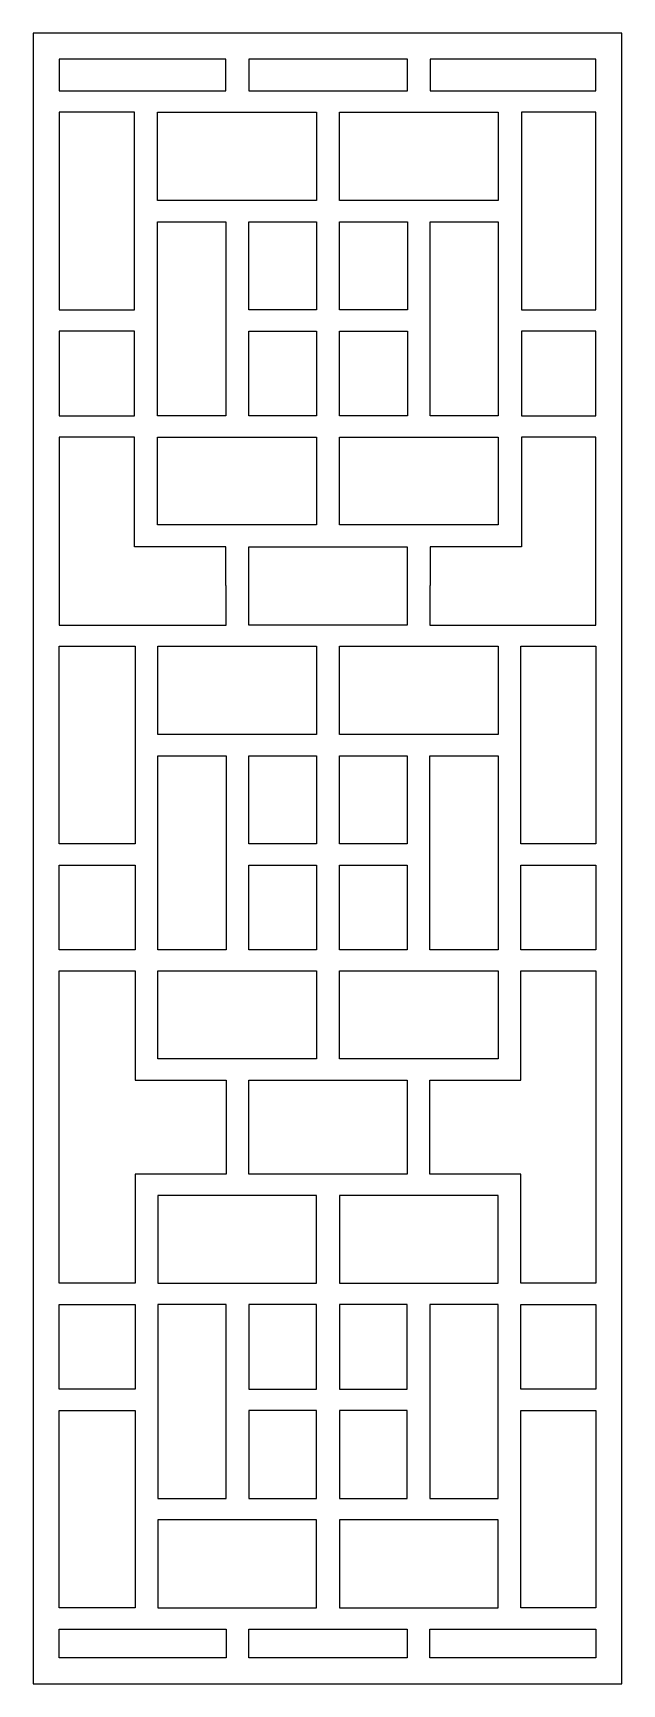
# Model space of a CAD drawing. Header units: centimetres. Extents: x -15.8 to -9.3, y -9 to 9.
import ezdxf

# ---------------------------------------------------------------- set-up
doc = ezdxf.new("R2010")
doc.units = ezdxf.units.CM
doc.header["$MEASUREMENT"] = 0
doc.layers.add('layer 1', color=7, linetype='Continuous')

msp = doc.modelspace()

# ---------------------------------------------------------------- linework, layer by layer
at = {"layer": 'layer 1', "color": 250}
for points, knots in [([(-15.76147, 9.00077), (-15.76147, 9.00077), (-9.33718, 9.00077), (-9.33718, 9.00077), (-9.33718, 9.00077), (-9.33718, 9.00077), (-9.33718, 8.90457), (-9.33718, 8.90457), (-9.33718, 8.90457), (-9.33718, 8.90457), (-9.33718, -8.82319), (-9.33718, -8.82319), (-9.33718, -8.82319), (-9.33718, -8.82319), (-9.33718, -9.00021), (-9.33718, -9.00021), (-9.33718, -9.00021), (-9.33718, -9.00021), (-15.76147, -9.00021), (-15.76147, -9.00021), (-15.76147, -9.00021), (-15.76147, -9.00021), (-15.76147, -8.82319), (-15.76147, -8.82319), (-15.76147, -8.82319), (-15.76147, -8.82319), (-15.76147, 8.90457), (-15.76147, 8.90457), (-15.76147, 8.90457), (-15.76147, 8.90457), (-15.76147, 9.00077), (-15.76147, 9.00077)], [0, 0, 0, 0, 0.11111111, 0.11111111, 0.11111111, 0.11111111, 0.22222222, 0.22222222, 0.22222222, 0.22222222, 0.33333333, 0.33333333, 0.33333333, 0.33333333, 0.44444444, 0.44444444, 0.44444444, 0.44444444, 0.55555556, 0.55555556, 0.55555556, 0.55555556, 0.66666667, 0.66666667, 0.66666667, 0.66666667, 0.77777778, 0.77777778, 0.77777778, 0.77777778, 1, 1, 1, 1]), ([(-13.65749, 8.71722), (-13.65749, 8.71722), (-13.65749, 8.36972), (-13.65749, 8.36972), (-13.65749, 8.36972), (-13.65749, 8.36972), (-15.47792, 8.36972), (-15.47792, 8.36972), (-15.47792, 8.36972), (-15.47792, 8.36972), (-15.47792, 8.71722), (-15.47792, 8.71722), (-15.47792, 8.71722), (-15.47792, 8.71722), (-13.65749, 8.71722), (-13.65749, 8.71722)], [0, 0, 0, 0, 0.2, 0.2, 0.2, 0.2, 0.4, 0.4, 0.4, 0.4, 0.6, 0.6, 0.6, 0.6, 1, 1, 1, 1]), ([(-11.67834, 8.71722), (-11.67834, 8.71722), (-11.67834, 8.36972), (-11.67834, 8.36972), (-11.67834, 8.36972), (-11.67834, 8.36972), (-13.40911, 8.36972), (-13.40911, 8.36972), (-13.40911, 8.36972), (-13.40911, 8.36972), (-13.40911, 8.71722), (-13.40911, 8.71722), (-13.40911, 8.71722), (-13.40911, 8.71722), (-11.67834, 8.71722), (-11.67834, 8.71722)], [0, 0, 0, 0, 0.2, 0.2, 0.2, 0.2, 0.4, 0.4, 0.4, 0.4, 0.6, 0.6, 0.6, 0.6, 1, 1, 1, 1]), ([(-9.62072, 8.36972), (-9.62072, 8.36972), (-11.42995, 8.36972), (-11.42995, 8.36972), (-11.42995, 8.36972), (-11.42995, 8.36972), (-11.42995, 8.71722), (-11.42995, 8.71722), (-11.42995, 8.71722), (-11.42995, 8.71722), (-9.62072, 8.71722), (-9.62072, 8.71722), (-9.62072, 8.71722), (-9.62072, 8.71722), (-9.62072, 8.36972), (-9.62072, 8.36972)], [0, 0, 0, 0, 0.2, 0.2, 0.2, 0.2, 0.4, 0.4, 0.4, 0.4, 0.6, 0.6, 0.6, 0.6, 1, 1, 1, 1]), ([(-15.47792, 8.13821), (-15.47792, 8.13821), (-14.6528, 8.13821), (-14.6528, 8.13821), (-14.6528, 8.13821), (-14.6528, 8.13821), (-14.6528, 5.98241), (-14.6528, 5.98241), (-14.6528, 5.98241), (-14.6528, 5.98241), (-15.47792, 5.98241), (-15.47792, 5.98241), (-15.47792, 5.98241), (-15.47792, 5.98241), (-15.47792, 8.13821), (-15.47792, 8.13821)], [0, 0, 0, 0, 0.2, 0.2, 0.2, 0.2, 0.4, 0.4, 0.4, 0.4, 0.6, 0.6, 0.6, 0.6, 1, 1, 1, 1]), ([(-14.40441, 7.17543), (-14.40441, 7.17543), (-12.66791, 7.17543), (-12.66791, 7.17543), (-12.66791, 7.17543), (-12.66791, 7.17543), (-12.66791, 8.13821), (-12.66791, 8.13821), (-12.66791, 8.13821), (-12.66791, 8.13821), (-14.40441, 8.13821), (-14.40441, 8.13821), (-14.40441, 8.13821), (-14.40441, 8.13821), (-14.40441, 7.17543), (-14.40441, 7.17543)], [0, 0, 0, 0, 0.2, 0.2, 0.2, 0.2, 0.4, 0.4, 0.4, 0.4, 0.6, 0.6, 0.6, 0.6, 1, 1, 1, 1]), ([(-12.41956, 7.17543), (-12.41956, 7.17543), (-10.68781, 7.17543), (-10.68781, 7.17543), (-10.68781, 7.17543), (-10.68781, 7.17543), (-10.68781, 8.13821), (-10.68781, 8.13821), (-10.68781, 8.13821), (-10.68781, 8.13821), (-12.41956, 8.13821), (-12.41956, 8.13821), (-12.41956, 8.13821), (-12.41956, 8.13821), (-12.41956, 7.17543), (-12.41956, 7.17543)], [0, 0, 0, 0, 0.2, 0.2, 0.2, 0.2, 0.4, 0.4, 0.4, 0.4, 0.6, 0.6, 0.6, 0.6, 1, 1, 1, 1]), ([(-9.62072, 5.98241), (-9.62072, 5.98241), (-10.43468, 5.98241), (-10.43468, 5.98241), (-10.43468, 5.98241), (-10.43468, 5.98241), (-10.43468, 8.13821), (-10.43468, 8.13821), (-10.43468, 8.13821), (-10.43468, 8.13821), (-9.62072, 8.13821), (-9.62072, 8.13821), (-9.62072, 8.13821), (-9.62072, 8.13821), (-9.62072, 5.98241), (-9.62072, 5.98241)], [0, 0, 0, 0, 0.2, 0.2, 0.2, 0.2, 0.4, 0.4, 0.4, 0.4, 0.6, 0.6, 0.6, 0.6, 1, 1, 1, 1]), ([(-13.65749, 6.94388), (-13.65749, 6.94388), (-14.40441, 6.94388), (-14.40441, 6.94388), (-14.40441, 6.94388), (-14.40441, 6.94388), (-14.40441, 4.82733), (-14.40441, 4.82733), (-14.40441, 4.82733), (-14.40441, 4.82733), (-13.65749, 4.82733), (-13.65749, 4.82733), (-13.65749, 4.82733), (-13.65749, 4.82733), (-13.65749, 6.94388), (-13.65749, 6.94388)], [0, 0, 0, 0, 0.2, 0.2, 0.2, 0.2, 0.4, 0.4, 0.4, 0.4, 0.6, 0.6, 0.6, 0.6, 1, 1, 1, 1]), ([(-12.66791, 6.94388), (-12.66791, 6.94388), (-13.40911, 6.94388), (-13.40911, 6.94388), (-13.40911, 6.94388), (-13.40911, 6.94388), (-13.40911, 5.98241), (-13.40911, 5.98241), (-13.40911, 5.98241), (-13.40911, 5.98241), (-12.66791, 5.98241), (-12.66791, 5.98241), (-12.66791, 5.98241), (-12.66791, 5.98241), (-12.66791, 6.94388), (-12.66791, 6.94388)], [0, 0, 0, 0, 0.2, 0.2, 0.2, 0.2, 0.4, 0.4, 0.4, 0.4, 0.6, 0.6, 0.6, 0.6, 1, 1, 1, 1]), ([(-11.67834, 6.94388), (-11.67834, 6.94388), (-12.41956, 6.94388), (-12.41956, 6.94388), (-12.41956, 6.94388), (-12.41956, 6.94388), (-12.41956, 5.98241), (-12.41956, 5.98241), (-12.41956, 5.98241), (-12.41956, 5.98241), (-11.67834, 5.98241), (-11.67834, 5.98241), (-11.67834, 5.98241), (-11.67834, 5.98241), (-11.67834, 6.94388), (-11.67834, 6.94388)], [0, 0, 0, 0, 0.2, 0.2, 0.2, 0.2, 0.4, 0.4, 0.4, 0.4, 0.6, 0.6, 0.6, 0.6, 1, 1, 1, 1]), ([(-10.68781, 6.94388), (-10.68781, 6.94388), (-11.42995, 6.94388), (-11.42995, 6.94388), (-11.42995, 6.94388), (-11.42995, 6.94388), (-11.42995, 4.82733), (-11.42995, 4.82733), (-11.42995, 4.82733), (-11.42995, 4.82733), (-10.68781, 4.82733), (-10.68781, 4.82733), (-10.68781, 4.82733), (-10.68781, 4.82733), (-10.68781, 6.94388), (-10.68781, 6.94388)], [0, 0, 0, 0, 0.2, 0.2, 0.2, 0.2, 0.4, 0.4, 0.4, 0.4, 0.6, 0.6, 0.6, 0.6, 1, 1, 1, 1]), ([(-15.47792, 5.7509), (-15.47792, 5.7509), (-14.6528, 5.7509), (-14.6528, 5.7509), (-14.6528, 5.7509), (-14.6528, 5.7509), (-14.6528, 4.82733), (-14.6528, 4.82733), (-14.6528, 4.82733), (-14.6528, 4.82733), (-15.47792, 4.82733), (-15.47792, 4.82733), (-15.47792, 4.82733), (-15.47792, 4.82733), (-15.47792, 5.7509), (-15.47792, 5.7509)], [0, 0, 0, 0, 0.2, 0.2, 0.2, 0.2, 0.4, 0.4, 0.4, 0.4, 0.6, 0.6, 0.6, 0.6, 1, 1, 1, 1]), ([(-12.66791, 5.7509), (-12.66791, 5.7509), (-13.40911, 5.7509), (-13.40911, 5.7509), (-13.40911, 5.7509), (-13.40911, 5.7509), (-13.40911, 4.82733), (-13.40911, 4.82733), (-13.40911, 4.82733), (-13.40911, 4.82733), (-12.66791, 4.82733), (-12.66791, 4.82733), (-12.66791, 4.82733), (-12.66791, 4.82733), (-12.66791, 5.7509), (-12.66791, 5.7509)], [0, 0, 0, 0, 0.2, 0.2, 0.2, 0.2, 0.4, 0.4, 0.4, 0.4, 0.6, 0.6, 0.6, 0.6, 1, 1, 1, 1]), ([(-11.67834, 5.7509), (-11.67834, 5.7509), (-12.41956, 5.7509), (-12.41956, 5.7509), (-12.41956, 5.7509), (-12.41956, 5.7509), (-12.41956, 4.82733), (-12.41956, 4.82733), (-12.41956, 4.82733), (-12.41956, 4.82733), (-11.67834, 4.82733), (-11.67834, 4.82733), (-11.67834, 4.82733), (-11.67834, 4.82733), (-11.67834, 5.7509), (-11.67834, 5.7509)], [0, 0, 0, 0, 0.2, 0.2, 0.2, 0.2, 0.4, 0.4, 0.4, 0.4, 0.6, 0.6, 0.6, 0.6, 1, 1, 1, 1]), ([(-9.62072, 4.82733), (-9.62072, 4.82733), (-10.43468, 4.82733), (-10.43468, 4.82733), (-10.43468, 4.82733), (-10.43468, 4.82733), (-10.43468, 5.7509), (-10.43468, 5.7509), (-10.43468, 5.7509), (-10.43468, 5.7509), (-9.62072, 5.7509), (-9.62072, 5.7509), (-9.62072, 5.7509), (-9.62072, 5.7509), (-9.62072, 4.82733), (-9.62072, 4.82733)], [0, 0, 0, 0, 0.2, 0.2, 0.2, 0.2, 0.4, 0.4, 0.4, 0.4, 0.6, 0.6, 0.6, 0.6, 1, 1, 1, 1]), ([(-15.47792, 4.59578), (-15.47792, 4.59578), (-14.6528, 4.59578), (-14.6528, 4.59578), (-14.6528, 4.59578), (-14.6528, 4.59578), (-14.6528, 3.39944), (-14.6528, 3.39944), (-14.6528, 3.39944), (-14.3334, 3.39944), (-13.98654, 3.39944), (-13.65749, 3.39944), (-13.65749, 3.39944), (-13.65749, 3.39944), (-13.65749, 2.97752), (-13.65749, 2.97752), (-13.65749, 2.97752), (-13.65749, 2.97752), (-13.65417, 2.97752), (-13.65417, 2.97752), (-13.65417, 2.97752), (-13.65417, 2.97752), (-13.65417, 2.5456), (-13.65417, 2.5456), (-13.65417, 2.5456), (-13.65417, 2.5456), (-15.47792, 2.5456), (-15.47792, 2.5456), (-15.47792, 2.5456), (-15.47792, 2.5456), (-15.47792, 4.59578), (-15.47792, 4.59578)], [0, 0, 0, 0, 0.11111111, 0.11111111, 0.11111111, 0.11111111, 0.22222222, 0.22222222, 0.22222222, 0.22222222, 0.33333333, 0.33333333, 0.33333333, 0.33333333, 0.44444444, 0.44444444, 0.44444444, 0.44444444, 0.55555556, 0.55555556, 0.55555556, 0.55555556, 0.66666667, 0.66666667, 0.66666667, 0.66666667, 0.77777778, 0.77777778, 0.77777778, 0.77777778, 1, 1, 1, 1]), ([(-12.66791, 3.63657), (-12.66791, 3.63657), (-12.66791, 4.59578), (-12.66791, 4.59578), (-12.66791, 4.59578), (-12.66791, 4.59578), (-14.40441, 4.59578), (-14.40441, 4.59578), (-14.40441, 4.59578), (-14.40441, 4.59578), (-14.40441, 3.63657), (-14.40441, 3.63657), (-14.40441, 3.63657), (-14.40441, 3.63657), (-12.66791, 3.63657), (-12.66791, 3.63657)], [0, 0, 0, 0, 0.2, 0.2, 0.2, 0.2, 0.4, 0.4, 0.4, 0.4, 0.6, 0.6, 0.6, 0.6, 1, 1, 1, 1]), ([(-10.68781, 4.59578), (-10.68781, 4.59578), (-12.41956, 4.59578), (-12.41956, 4.59578), (-12.41956, 4.59578), (-12.41956, 4.59578), (-12.41956, 3.63657), (-12.41956, 3.63657), (-12.41956, 3.63657), (-12.41956, 3.63657), (-10.68781, 3.63657), (-10.68781, 3.63657), (-10.68781, 3.63657), (-10.68781, 3.63657), (-10.68781, 4.59578), (-10.68781, 4.59578)], [0, 0, 0, 0, 0.2, 0.2, 0.2, 0.2, 0.4, 0.4, 0.4, 0.4, 0.6, 0.6, 0.6, 0.6, 1, 1, 1, 1]), ([(-11.43331, 2.97752), (-11.43331, 2.97752), (-11.42995, 2.97752), (-11.42995, 2.97752), (-11.42995, 2.97752), (-11.42995, 2.97752), (-11.42995, 3.39944), (-11.42995, 3.39944), (-11.42995, 3.39944), (-11.0998, 3.39944), (-10.75545, 3.39944), (-10.43468, 3.39944), (-10.43468, 3.39944), (-10.43468, 3.39944), (-10.43468, 4.59578), (-10.43468, 4.59578), (-10.43468, 4.59578), (-10.43468, 4.59578), (-9.62072, 4.59578), (-9.62072, 4.59578), (-9.62072, 4.59578), (-9.62072, 4.59578), (-9.62072, 2.5456), (-9.62072, 2.5456), (-9.62072, 2.5456), (-9.62072, 2.5456), (-11.43331, 2.5456), (-11.43331, 2.5456), (-11.43331, 2.5456), (-11.43331, 2.5456), (-11.43331, 2.97752), (-11.43331, 2.97752)], [0, 0, 0, 0, 0.11111111, 0.11111111, 0.11111111, 0.11111111, 0.22222222, 0.22222222, 0.22222222, 0.22222222, 0.33333333, 0.33333333, 0.33333333, 0.33333333, 0.44444444, 0.44444444, 0.44444444, 0.44444444, 0.55555556, 0.55555556, 0.55555556, 0.55555556, 0.66666667, 0.66666667, 0.66666667, 0.66666667, 0.77777778, 0.77777778, 0.77777778, 0.77777778, 1, 1, 1, 1]), ([(-11.68117, 3.39944), (-11.68117, 3.39944), (-13.40631, 3.39944), (-13.40631, 3.39944), (-13.40631, 3.39944), (-13.40631, 3.39944), (-13.40631, 2.5456), (-13.40631, 2.5456), (-13.40631, 2.5456), (-13.40631, 2.5456), (-11.68117, 2.5456), (-11.68117, 2.5456), (-11.68117, 2.5456), (-11.68117, 2.5456), (-11.68117, 3.39944), (-11.68117, 3.39944)], [0, 0, 0, 0, 0.2, 0.2, 0.2, 0.2, 0.4, 0.4, 0.4, 0.4, 0.6, 0.6, 0.6, 0.6, 1, 1, 1, 1]), ([(-15.47792, 0.15967), (-15.47792, 0.15967), (-14.64639, 0.15967), (-14.64639, 0.15967), (-14.64639, 0.15967), (-14.64639, 0.15967), (-14.64639, 2.31414), (-14.64639, 2.31414), (-14.64639, 2.31414), (-14.64639, 2.31414), (-15.47792, 2.31414), (-15.47792, 2.31414), (-15.47792, 2.31414), (-15.47792, 2.31414), (-15.47792, 0.15967), (-15.47792, 0.15967)], [0, 0, 0, 0, 0.2, 0.2, 0.2, 0.2, 0.4, 0.4, 0.4, 0.4, 0.6, 0.6, 0.6, 0.6, 1, 1, 1, 1]), ([(-14.39852, 1.35198), (-14.39852, 1.35198), (-12.66767, 1.35198), (-12.66767, 1.35198), (-12.66767, 1.35198), (-12.66767, 1.35198), (-12.66767, 2.31414), (-12.66767, 2.31414), (-12.66767, 2.31414), (-12.66767, 2.31414), (-14.39852, 2.31414), (-14.39852, 2.31414), (-14.39852, 2.31414), (-14.39852, 2.31414), (-14.39852, 1.35198), (-14.39852, 1.35198)], [0, 0, 0, 0, 0.2, 0.2, 0.2, 0.2, 0.4, 0.4, 0.4, 0.4, 0.6, 0.6, 0.6, 0.6, 1, 1, 1, 1]), ([(-12.41984, 1.35198), (-12.41984, 1.35198), (-10.68899, 1.35198), (-10.68899, 1.35198), (-10.68899, 1.35198), (-10.68899, 1.35198), (-10.68899, 2.31414), (-10.68899, 2.31414), (-10.68899, 2.31414), (-10.68899, 2.31414), (-12.41984, 2.31414), (-12.41984, 2.31414), (-12.41984, 2.31414), (-12.41984, 2.31414), (-12.41984, 1.35198), (-12.41984, 1.35198)], [0, 0, 0, 0, 0.2, 0.2, 0.2, 0.2, 0.4, 0.4, 0.4, 0.4, 0.6, 0.6, 0.6, 0.6, 1, 1, 1, 1]), ([(-9.62072, 2.31414), (-9.62072, 2.31414), (-10.44113, 2.31414), (-10.44113, 2.31414), (-10.44113, 2.31414), (-10.44113, 2.31414), (-10.44113, 0.15967), (-10.44113, 0.15967), (-10.44113, 0.15967), (-10.44113, 0.15967), (-9.62072, 0.15967), (-9.62072, 0.15967), (-9.62072, 0.15967), (-9.62072, 0.15967), (-9.62072, 2.31414), (-9.62072, 2.31414)], [0, 0, 0, 0, 0.2, 0.2, 0.2, 0.2, 0.4, 0.4, 0.4, 0.4, 0.6, 0.6, 0.6, 0.6, 1, 1, 1, 1]), ([(-13.65417, 1.12052), (-13.65417, 1.12052), (-14.39852, 1.12052), (-14.39852, 1.12052), (-14.39852, 1.12052), (-14.39852, 1.12052), (-14.39852, -0.9947), (-14.39852, -0.9947), (-14.39852, -0.9947), (-14.39852, -0.9947), (-13.65417, -0.9947), (-13.65417, -0.9947), (-13.65417, -0.9947), (-13.65417, -0.9947), (-13.65417, 1.12052), (-13.65417, 1.12052)], [0, 0, 0, 0, 0.2, 0.2, 0.2, 0.2, 0.4, 0.4, 0.4, 0.4, 0.6, 0.6, 0.6, 0.6, 1, 1, 1, 1]), ([(-12.66767, 1.12052), (-12.66767, 1.12052), (-13.40631, 1.12052), (-13.40631, 1.12052), (-13.40631, 1.12052), (-13.40631, 1.12052), (-13.40631, 0.15967), (-13.40631, 0.15967), (-13.40631, 0.15967), (-13.40631, 0.15967), (-12.66767, 0.15967), (-12.66767, 0.15967), (-12.66767, 0.15967), (-12.66767, 0.15967), (-12.66767, 1.12052), (-12.66767, 1.12052)], [0, 0, 0, 0, 0.2, 0.2, 0.2, 0.2, 0.4, 0.4, 0.4, 0.4, 0.6, 0.6, 0.6, 0.6, 1, 1, 1, 1]), ([(-11.68117, 1.12052), (-11.68117, 1.12052), (-12.41984, 1.12052), (-12.41984, 1.12052), (-12.41984, 1.12052), (-12.41984, 1.12052), (-12.41984, 0.15967), (-12.41984, 0.15967), (-12.41984, 0.15967), (-12.41984, 0.15967), (-11.68117, 0.15967), (-11.68117, 0.15967), (-11.68117, 0.15967), (-11.68117, 0.15967), (-11.68117, 1.12052), (-11.68117, 1.12052)], [0, 0, 0, 0, 0.2, 0.2, 0.2, 0.2, 0.4, 0.4, 0.4, 0.4, 0.6, 0.6, 0.6, 0.6, 1, 1, 1, 1]), ([(-10.68899, 1.12052), (-10.68899, 1.12052), (-11.43331, 1.12052), (-11.43331, 1.12052), (-11.43331, 1.12052), (-11.43331, 1.12052), (-11.43331, -0.9947), (-11.43331, -0.9947), (-11.43331, -0.9947), (-11.43331, -0.9947), (-10.68899, -0.9947), (-10.68899, -0.9947), (-10.68899, -0.9947), (-10.68899, -0.9947), (-10.68899, 1.12052), (-10.68899, 1.12052)], [0, 0, 0, 0, 0.2, 0.2, 0.2, 0.2, 0.4, 0.4, 0.4, 0.4, 0.6, 0.6, 0.6, 0.6, 1, 1, 1, 1]), ([(-15.47792, -0.9947), (-15.47792, -0.9947), (-14.64639, -0.9947), (-14.64639, -0.9947), (-14.64639, -0.9947), (-14.64639, -0.9947), (-14.64639, -0.07176), (-14.64639, -0.07176), (-14.64639, -0.07176), (-14.64639, -0.07176), (-15.47792, -0.07176), (-15.47792, -0.07176), (-15.47792, -0.07176), (-15.47792, -0.07176), (-15.47792, -0.9947), (-15.47792, -0.9947)], [0, 0, 0, 0, 0.2, 0.2, 0.2, 0.2, 0.4, 0.4, 0.4, 0.4, 0.6, 0.6, 0.6, 0.6, 1, 1, 1, 1]), ([(-12.66767, -0.07176), (-12.66767, -0.07176), (-13.40631, -0.07176), (-13.40631, -0.07176), (-13.40631, -0.07176), (-13.40631, -0.07176), (-13.40631, -0.9947), (-13.40631, -0.9947), (-13.40631, -0.9947), (-13.40631, -0.9947), (-12.66767, -0.9947), (-12.66767, -0.9947), (-12.66767, -0.9947), (-12.66767, -0.9947), (-12.66767, -0.07176), (-12.66767, -0.07176)], [0, 0, 0, 0, 0.2, 0.2, 0.2, 0.2, 0.4, 0.4, 0.4, 0.4, 0.6, 0.6, 0.6, 0.6, 1, 1, 1, 1]), ([(-11.68117, -0.07176), (-11.68117, -0.07176), (-12.41984, -0.07176), (-12.41984, -0.07176), (-12.41984, -0.07176), (-12.41984, -0.07176), (-12.41984, -0.9947), (-12.41984, -0.9947), (-12.41984, -0.9947), (-12.41984, -0.9947), (-11.68117, -0.9947), (-11.68117, -0.9947), (-11.68117, -0.9947), (-11.68117, -0.9947), (-11.68117, -0.07176), (-11.68117, -0.07176)], [0, 0, 0, 0, 0.2, 0.2, 0.2, 0.2, 0.4, 0.4, 0.4, 0.4, 0.6, 0.6, 0.6, 0.6, 1, 1, 1, 1]), ([(-9.62072, -0.07176), (-9.62072, -0.07176), (-10.44113, -0.07176), (-10.44113, -0.07176), (-10.44113, -0.07176), (-10.44113, -0.07176), (-10.44113, -0.9947), (-10.44113, -0.9947), (-10.44113, -0.9947), (-10.44113, -0.9947), (-9.62072, -0.9947), (-9.62072, -0.9947), (-9.62072, -0.9947), (-9.62072, -0.9947), (-9.62072, -0.07176), (-9.62072, -0.07176)], [0, 0, 0, 0, 0.2, 0.2, 0.2, 0.2, 0.4, 0.4, 0.4, 0.4, 0.6, 0.6, 0.6, 0.6, 1, 1, 1, 1]), ([(-15.47792, -4.63112), (-15.47792, -4.63112), (-14.64639, -4.63112), (-14.64639, -4.63112), (-14.64639, -4.63112), (-14.64639, -4.63112), (-14.64639, -3.44106), (-14.64639, -3.44106), (-14.64639, -3.44106), (-14.64639, -3.44106), (-14.48735, -3.44106), (-14.48735, -3.44106), (-14.48735, -3.44106), (-14.48735, -3.44106), (-14.39852, -3.44106), (-14.39852, -3.44106), (-14.39852, -3.44106), (-14.39852, -3.44106), (-13.65417, -3.44106), (-13.65417, -3.44106), (-13.65417, -3.44106), (-13.65417, -3.44106), (-13.65417, -2.41621), (-13.65417, -2.41621), (-13.65417, -2.41621), (-13.65417, -2.41621), (-14.39852, -2.41621), (-14.39852, -2.41621), (-14.39852, -2.41621), (-14.39852, -2.41621), (-14.48735, -2.41621), (-14.48735, -2.41621), (-14.48735, -2.41621), (-14.48735, -2.41621), (-14.64639, -2.41621), (-14.64639, -2.41621), (-14.64639, -2.41621), (-14.64639, -2.41621), (-14.64639, -1.22616), (-14.64639, -1.22616), (-14.64639, -1.22616), (-14.64639, -1.22616), (-15.47792, -1.22616), (-15.47792, -1.22616), (-15.47792, -1.22616), (-15.47792, -1.22616), (-15.47792, -4.63112), (-15.47792, -4.63112)], [0, 0, 0, 0, 0.07692308, 0.07692308, 0.07692308, 0.07692308, 0.15384615, 0.15384615, 0.15384615, 0.15384615, 0.23076923, 0.23076923, 0.23076923, 0.23076923, 0.30769231, 0.30769231, 0.30769231, 0.30769231, 0.38461538, 0.38461538, 0.38461538, 0.38461538, 0.46153846, 0.46153846, 0.46153846, 0.46153846, 0.53846154, 0.53846154, 0.53846154, 0.53846154, 0.61538462, 0.61538462, 0.61538462, 0.61538462, 0.69230769, 0.69230769, 0.69230769, 0.69230769, 0.76923077, 0.76923077, 0.76923077, 0.76923077, 0.84615385, 0.84615385, 0.84615385, 0.84615385, 1, 1, 1, 1]), ([(-12.66767, -2.18475), (-12.66767, -2.18475), (-12.66767, -1.22616), (-12.66767, -1.22616), (-12.66767, -1.22616), (-12.66767, -1.22616), (-14.39852, -1.22616), (-14.39852, -1.22616), (-14.39852, -1.22616), (-14.39852, -1.22616), (-14.39852, -2.18475), (-14.39852, -2.18475), (-14.39852, -2.18475), (-14.39852, -2.18475), (-12.66767, -2.18475), (-12.66767, -2.18475)], [0, 0, 0, 0, 0.2, 0.2, 0.2, 0.2, 0.4, 0.4, 0.4, 0.4, 0.6, 0.6, 0.6, 0.6, 1, 1, 1, 1]), ([(-10.68899, -2.18475), (-10.68899, -2.18475), (-10.68899, -1.22616), (-10.68899, -1.22616), (-10.68899, -1.22616), (-10.68899, -1.22616), (-12.41984, -1.22616), (-12.41984, -1.22616), (-12.41984, -1.22616), (-12.41984, -1.22616), (-12.41984, -2.18475), (-12.41984, -2.18475), (-12.41984, -2.18475), (-12.41984, -2.18475), (-10.68899, -2.18475), (-10.68899, -2.18475)], [0, 0, 0, 0, 0.2, 0.2, 0.2, 0.2, 0.4, 0.4, 0.4, 0.4, 0.6, 0.6, 0.6, 0.6, 1, 1, 1, 1]), ([(-9.62072, -1.22616), (-9.62072, -1.22616), (-10.44113, -1.22616), (-10.44113, -1.22616), (-10.44113, -1.22616), (-10.44113, -1.22616), (-10.44113, -2.41621), (-10.44113, -2.41621), (-10.44113, -2.41621), (-10.44113, -2.41621), (-10.47769, -2.41621), (-10.47769, -2.41621), (-10.47769, -2.41621), (-10.47769, -2.41621), (-10.68899, -2.41621), (-10.68899, -2.41621), (-10.68899, -2.41621), (-10.68899, -2.41621), (-11.43331, -2.41621), (-11.43331, -2.41621), (-11.43331, -2.41621), (-11.43331, -2.41621), (-11.43331, -3.44106), (-11.43331, -3.44106), (-11.43331, -3.44106), (-11.43331, -3.44106), (-10.68899, -3.44106), (-10.68899, -3.44106), (-10.68899, -3.44106), (-10.68899, -3.44106), (-10.47769, -3.44106), (-10.47769, -3.44106), (-10.47769, -3.44106), (-10.47769, -3.44106), (-10.44113, -3.44106), (-10.44113, -3.44106), (-10.44113, -3.44106), (-10.44113, -3.44106), (-10.44113, -4.63112), (-10.44113, -4.63112), (-10.44113, -4.63112), (-10.44113, -4.63112), (-9.62072, -4.63112), (-9.62072, -4.63112), (-9.62072, -4.63112), (-9.62072, -4.63112), (-9.62072, -1.22616), (-9.62072, -1.22616)], [0, 0, 0, 0, 0.07692308, 0.07692308, 0.07692308, 0.07692308, 0.15384615, 0.15384615, 0.15384615, 0.15384615, 0.23076923, 0.23076923, 0.23076923, 0.23076923, 0.30769231, 0.30769231, 0.30769231, 0.30769231, 0.38461538, 0.38461538, 0.38461538, 0.38461538, 0.46153846, 0.46153846, 0.46153846, 0.46153846, 0.53846154, 0.53846154, 0.53846154, 0.53846154, 0.61538462, 0.61538462, 0.61538462, 0.61538462, 0.69230769, 0.69230769, 0.69230769, 0.69230769, 0.76923077, 0.76923077, 0.76923077, 0.76923077, 0.84615385, 0.84615385, 0.84615385, 0.84615385, 1, 1, 1, 1]), ([(-11.68117, -3.44106), (-11.68117, -3.44106), (-11.68117, -2.41621), (-11.68117, -2.41621), (-11.68117, -2.41621), (-11.68117, -2.41621), (-12.41984, -2.41621), (-12.41984, -2.41621), (-12.41984, -2.41621), (-12.41984, -2.41621), (-12.66767, -2.41621), (-12.66767, -2.41621), (-12.66767, -2.41621), (-12.66767, -2.41621), (-13.40631, -2.41621), (-13.40631, -2.41621), (-13.40631, -2.41621), (-13.40631, -2.41621), (-13.40631, -3.44106), (-13.40631, -3.44106), (-13.40631, -3.44106), (-13.40631, -3.44106), (-12.66767, -3.44106), (-12.66767, -3.44106), (-12.66767, -3.44106), (-12.66767, -3.44106), (-12.41984, -3.44106), (-12.41984, -3.44106), (-12.41984, -3.44106), (-12.41984, -3.44106), (-11.68117, -3.44106), (-11.68117, -3.44106)], [0, 0, 0, 0, 0.11111111, 0.11111111, 0.11111111, 0.11111111, 0.22222222, 0.22222222, 0.22222222, 0.22222222, 0.33333333, 0.33333333, 0.33333333, 0.33333333, 0.44444444, 0.44444444, 0.44444444, 0.44444444, 0.55555556, 0.55555556, 0.55555556, 0.55555556, 0.66666667, 0.66666667, 0.66666667, 0.66666667, 0.77777778, 0.77777778, 0.77777778, 0.77777778, 1, 1, 1, 1]), ([(-12.66767, -3.67252), (-12.66767, -3.67252), (-12.66767, -4.63112), (-12.66767, -4.63112), (-12.66767, -4.63112), (-12.66767, -4.63112), (-14.39852, -4.63112), (-14.39852, -4.63112), (-14.39852, -4.63112), (-14.39852, -4.63112), (-14.39852, -3.67252), (-14.39852, -3.67252), (-14.39852, -3.67252), (-14.39852, -3.67252), (-12.66767, -3.67252), (-12.66767, -3.67252)], [0, 0, 0, 0, 0.2, 0.2, 0.2, 0.2, 0.4, 0.4, 0.4, 0.4, 0.6, 0.6, 0.6, 0.6, 1, 1, 1, 1]), ([(-10.68899, -3.67252), (-10.68899, -3.67252), (-10.68899, -4.63112), (-10.68899, -4.63112), (-10.68899, -4.63112), (-10.68899, -4.63112), (-12.41984, -4.63112), (-12.41984, -4.63112), (-12.41984, -4.63112), (-12.41984, -4.63112), (-12.41984, -3.67252), (-12.41984, -3.67252), (-12.41984, -3.67252), (-12.41984, -3.67252), (-10.68899, -3.67252), (-10.68899, -3.67252)], [0, 0, 0, 0, 0.2, 0.2, 0.2, 0.2, 0.4, 0.4, 0.4, 0.4, 0.6, 0.6, 0.6, 0.6, 1, 1, 1, 1]), ([(-15.47792, -5.78555), (-15.47792, -5.78555), (-14.64639, -5.78555), (-14.64639, -5.78555), (-14.64639, -5.78555), (-14.64639, -5.78555), (-14.64639, -4.86258), (-14.64639, -4.86258), (-14.64639, -4.86258), (-14.64639, -4.86258), (-15.47792, -4.86258), (-15.47792, -4.86258), (-15.47792, -4.86258), (-15.47792, -4.86258), (-15.47792, -5.78555), (-15.47792, -5.78555)], [0, 0, 0, 0, 0.2, 0.2, 0.2, 0.2, 0.4, 0.4, 0.4, 0.4, 0.6, 0.6, 0.6, 0.6, 1, 1, 1, 1]), ([(-13.65417, -6.97783), (-13.65417, -6.97783), (-14.39852, -6.97783), (-14.39852, -6.97783), (-14.39852, -6.97783), (-14.39852, -6.97783), (-14.39852, -4.86258), (-14.39852, -4.86258), (-14.39852, -4.86258), (-14.39852, -4.86258), (-13.65417, -4.86258), (-13.65417, -4.86258), (-13.65417, -4.86258), (-13.65417, -4.86258), (-13.65417, -6.97783), (-13.65417, -6.97783)], [0, 0, 0, 0, 0.2, 0.2, 0.2, 0.2, 0.4, 0.4, 0.4, 0.4, 0.6, 0.6, 0.6, 0.6, 1, 1, 1, 1]), ([(-12.66767, -5.78555), (-12.66767, -5.78555), (-13.40631, -5.78555), (-13.40631, -5.78555), (-13.40631, -5.78555), (-13.40631, -5.78555), (-13.40631, -4.86258), (-13.40631, -4.86258), (-13.40631, -4.86258), (-13.40631, -4.86258), (-12.66767, -4.86258), (-12.66767, -4.86258), (-12.66767, -4.86258), (-12.66767, -4.86258), (-12.66767, -5.78555), (-12.66767, -5.78555)], [0, 0, 0, 0, 0.2, 0.2, 0.2, 0.2, 0.4, 0.4, 0.4, 0.4, 0.6, 0.6, 0.6, 0.6, 1, 1, 1, 1]), ([(-11.68117, -5.78555), (-11.68117, -5.78555), (-12.41984, -5.78555), (-12.41984, -5.78555), (-12.41984, -5.78555), (-12.41984, -5.78555), (-12.41984, -4.86258), (-12.41984, -4.86258), (-12.41984, -4.86258), (-12.41984, -4.86258), (-11.68117, -4.86258), (-11.68117, -4.86258), (-11.68117, -4.86258), (-11.68117, -4.86258), (-11.68117, -5.78555), (-11.68117, -5.78555)], [0, 0, 0, 0, 0.2, 0.2, 0.2, 0.2, 0.4, 0.4, 0.4, 0.4, 0.6, 0.6, 0.6, 0.6, 1, 1, 1, 1]), ([(-10.68899, -6.97783), (-10.68899, -6.97783), (-11.43331, -6.97783), (-11.43331, -6.97783), (-11.43331, -6.97783), (-11.43331, -6.97783), (-11.43331, -4.86258), (-11.43331, -4.86258), (-11.43331, -4.86258), (-11.43331, -4.86258), (-10.68899, -4.86258), (-10.68899, -4.86258), (-10.68899, -4.86258), (-10.68899, -4.86258), (-10.68899, -6.97783), (-10.68899, -6.97783)], [0, 0, 0, 0, 0.2, 0.2, 0.2, 0.2, 0.4, 0.4, 0.4, 0.4, 0.6, 0.6, 0.6, 0.6, 1, 1, 1, 1]), ([(-9.62072, -4.86258), (-9.62072, -4.86258), (-10.44113, -4.86258), (-10.44113, -4.86258), (-10.44113, -4.86258), (-10.44113, -4.86258), (-10.44113, -5.78555), (-10.44113, -5.78555), (-10.44113, -5.78555), (-10.44113, -5.78555), (-9.62072, -5.78555), (-9.62072, -5.78555), (-9.62072, -5.78555), (-9.62072, -5.78555), (-9.62072, -4.86258), (-9.62072, -4.86258)], [0, 0, 0, 0, 0.2, 0.2, 0.2, 0.2, 0.4, 0.4, 0.4, 0.4, 0.6, 0.6, 0.6, 0.6, 1, 1, 1, 1]), ([(-15.47792, -8.17145), (-15.47792, -8.17145), (-14.64639, -8.17145), (-14.64639, -8.17145), (-14.64639, -8.17145), (-14.64639, -8.17145), (-14.64639, -6.01698), (-14.64639, -6.01698), (-14.64639, -6.01698), (-14.64639, -6.01698), (-15.47792, -6.01698), (-15.47792, -6.01698), (-15.47792, -6.01698), (-15.47792, -6.01698), (-15.47792, -8.17145), (-15.47792, -8.17145)], [0, 0, 0, 0, 0.2, 0.2, 0.2, 0.2, 0.4, 0.4, 0.4, 0.4, 0.6, 0.6, 0.6, 0.6, 1, 1, 1, 1]), ([(-12.66767, -6.97783), (-12.66767, -6.97783), (-13.40631, -6.97783), (-13.40631, -6.97783), (-13.40631, -6.97783), (-13.40631, -6.97783), (-13.40631, -6.01698), (-13.40631, -6.01698), (-13.40631, -6.01698), (-13.40631, -6.01698), (-12.66767, -6.01698), (-12.66767, -6.01698), (-12.66767, -6.01698), (-12.66767, -6.01698), (-12.66767, -6.97783), (-12.66767, -6.97783)], [0, 0, 0, 0, 0.2, 0.2, 0.2, 0.2, 0.4, 0.4, 0.4, 0.4, 0.6, 0.6, 0.6, 0.6, 1, 1, 1, 1]), ([(-11.68117, -6.97783), (-11.68117, -6.97783), (-12.41984, -6.97783), (-12.41984, -6.97783), (-12.41984, -6.97783), (-12.41984, -6.97783), (-12.41984, -6.01698), (-12.41984, -6.01698), (-12.41984, -6.01698), (-12.41984, -6.01698), (-11.68117, -6.01698), (-11.68117, -6.01698), (-11.68117, -6.01698), (-11.68117, -6.01698), (-11.68117, -6.97783), (-11.68117, -6.97783)], [0, 0, 0, 0, 0.2, 0.2, 0.2, 0.2, 0.4, 0.4, 0.4, 0.4, 0.6, 0.6, 0.6, 0.6, 1, 1, 1, 1]), ([(-9.62072, -6.01698), (-9.62072, -6.01698), (-10.44113, -6.01698), (-10.44113, -6.01698), (-10.44113, -6.01698), (-10.44113, -6.01698), (-10.44113, -8.17145), (-10.44113, -8.17145), (-10.44113, -8.17145), (-10.44113, -8.17145), (-9.62072, -8.17145), (-9.62072, -8.17145), (-9.62072, -8.17145), (-9.62072, -8.17145), (-9.62072, -6.01698), (-9.62072, -6.01698)], [0, 0, 0, 0, 0.2, 0.2, 0.2, 0.2, 0.4, 0.4, 0.4, 0.4, 0.6, 0.6, 0.6, 0.6, 1, 1, 1, 1]), ([(-14.39852, -7.20929), (-14.39852, -7.20929), (-12.66767, -7.20929), (-12.66767, -7.20929), (-12.66767, -7.20929), (-12.66767, -7.20929), (-12.66767, -8.17145), (-12.66767, -8.17145), (-12.66767, -8.17145), (-12.66767, -8.17145), (-14.39852, -8.17145), (-14.39852, -8.17145), (-14.39852, -8.17145), (-14.39852, -8.17145), (-14.39852, -7.20929), (-14.39852, -7.20929)], [0, 0, 0, 0, 0.2, 0.2, 0.2, 0.2, 0.4, 0.4, 0.4, 0.4, 0.6, 0.6, 0.6, 0.6, 1, 1, 1, 1]), ([(-12.41984, -7.20929), (-12.41984, -7.20929), (-10.68899, -7.20929), (-10.68899, -7.20929), (-10.68899, -7.20929), (-10.68899, -7.20929), (-10.68899, -8.17145), (-10.68899, -8.17145), (-10.68899, -8.17145), (-10.68899, -8.17145), (-12.41984, -8.17145), (-12.41984, -8.17145), (-12.41984, -8.17145), (-12.41984, -8.17145), (-12.41984, -7.20929), (-12.41984, -7.20929)], [0, 0, 0, 0, 0.2, 0.2, 0.2, 0.2, 0.4, 0.4, 0.4, 0.4, 0.6, 0.6, 0.6, 0.6, 1, 1, 1, 1]), ([(-13.65417, -8.71666), (-13.65417, -8.71666), (-13.65417, -8.40288), (-13.65417, -8.40288), (-13.65417, -8.40288), (-13.65417, -8.40288), (-15.47792, -8.40288), (-15.47792, -8.40288), (-15.47792, -8.40288), (-15.47792, -8.40288), (-15.47792, -8.71666), (-15.47792, -8.71666), (-15.47792, -8.71666), (-15.47792, -8.71666), (-13.65417, -8.71666), (-13.65417, -8.71666)], [0, 0, 0, 0, 0.2, 0.2, 0.2, 0.2, 0.4, 0.4, 0.4, 0.4, 0.6, 0.6, 0.6, 0.6, 1, 1, 1, 1]), ([(-11.68117, -8.71666), (-11.68117, -8.71666), (-11.68117, -8.40288), (-11.68117, -8.40288), (-11.68117, -8.40288), (-11.68117, -8.40288), (-13.40631, -8.40288), (-13.40631, -8.40288), (-13.40631, -8.40288), (-13.40631, -8.40288), (-13.40631, -8.71666), (-13.40631, -8.71666), (-13.40631, -8.71666), (-13.40631, -8.71666), (-11.68117, -8.71666), (-11.68117, -8.71666)], [0, 0, 0, 0, 0.2, 0.2, 0.2, 0.2, 0.4, 0.4, 0.4, 0.4, 0.6, 0.6, 0.6, 0.6, 1, 1, 1, 1]), ([(-9.62072, -8.40288), (-9.62072, -8.40288), (-11.43331, -8.40288), (-11.43331, -8.40288), (-11.43331, -8.40288), (-11.43331, -8.40288), (-11.43331, -8.71666), (-11.43331, -8.71666), (-11.43331, -8.71666), (-11.43331, -8.71666), (-9.62072, -8.71666), (-9.62072, -8.71666), (-9.62072, -8.71666), (-9.62072, -8.71666), (-9.62072, -8.40288), (-9.62072, -8.40288)], [0, 0, 0, 0, 0.2, 0.2, 0.2, 0.2, 0.4, 0.4, 0.4, 0.4, 0.6, 0.6, 0.6, 0.6, 1, 1, 1, 1])]:
    msp.add_open_spline(points, degree=3, knots=knots, dxfattribs=at)

doc.saveas('drawing.dxf')
